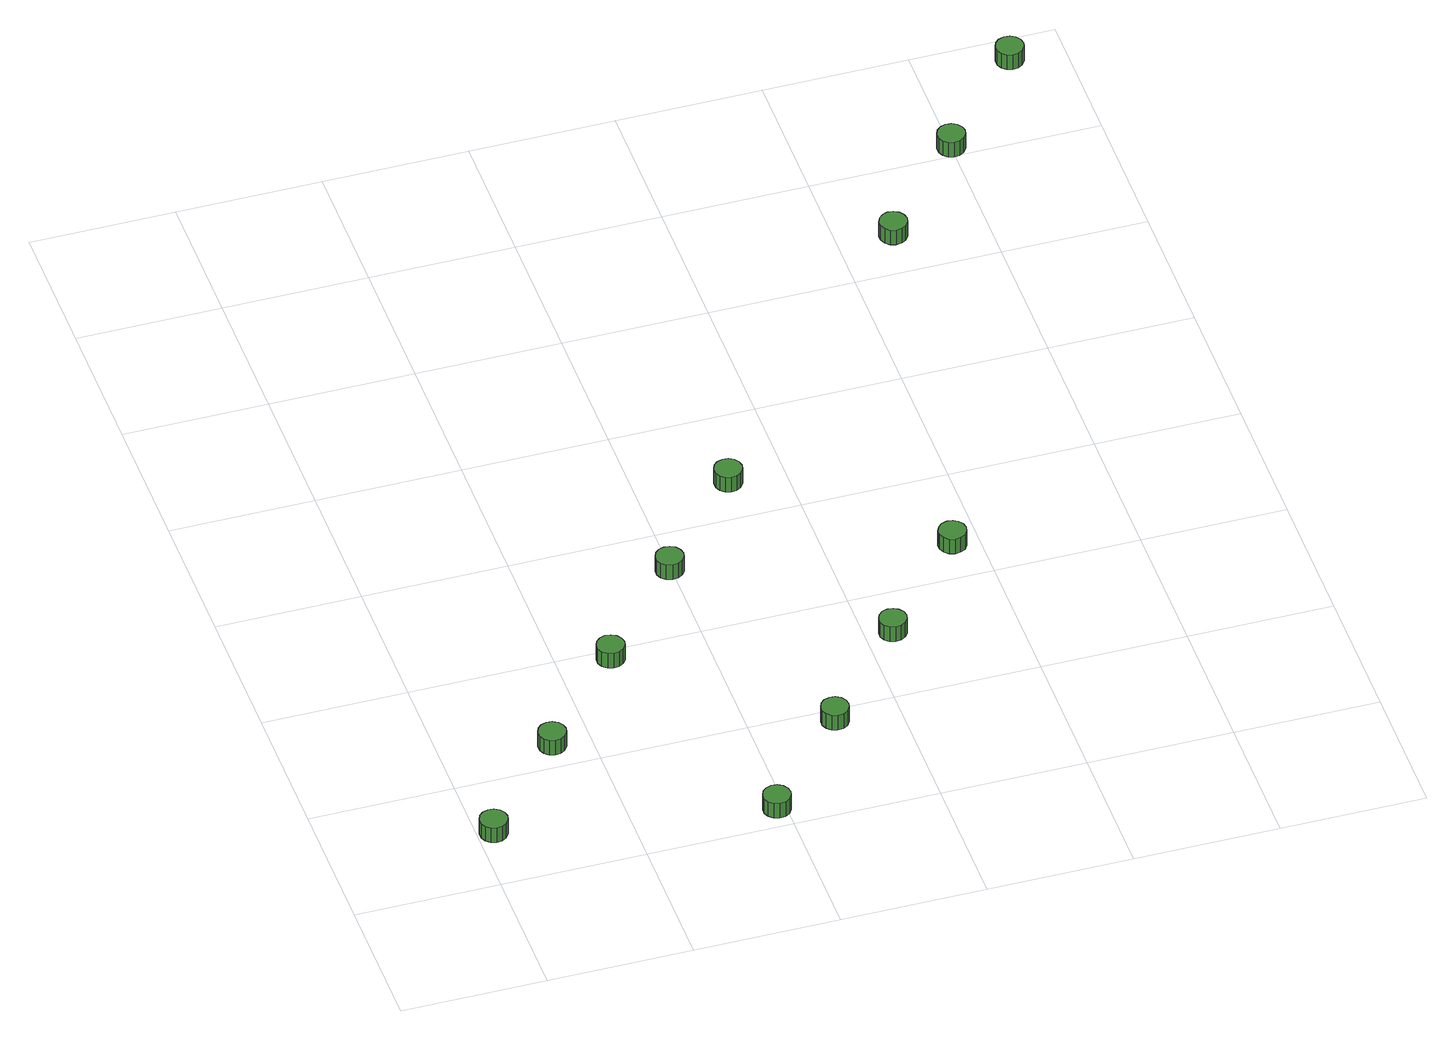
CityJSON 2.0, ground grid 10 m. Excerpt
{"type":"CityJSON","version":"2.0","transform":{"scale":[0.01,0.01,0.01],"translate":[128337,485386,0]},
"CityObjects":{
"tree1":{"type":"SolitaryVegetationObject","attributes":{"function":"something"},"geometry":[{"type":"MultiSurface","lod":"1","boundaries":[[[0,1,2,3,4,5,6,7,8,9,10,11,12,13,14]],[[15,16,17,18,19,20,21,22,23,24,25,26,27,28,29]],[[0,29,28,1]],[[1,28,27,2]],[[2,27,26,3]],[[3,26,25,4]],[[4,25,24,5]],[[5,24,23,6]],[[6,23,22,7]],[[7,22,21,8]],[[8,21,20,9]],[[9,20,19,10]],[[10,19,18,11]],[[11,18,17,12]],[[12,17,16,13]],[[13,16,15,14]],[[14,15,29,0]]]}]},
"tree2":{"type":"SolitaryVegetationObject","attributes":{"function":"something"},"geometry":[{"type":"MultiSurface","lod":"1","boundaries":[[[30,31,32,33,34,35,36,37,38,39,40,41,42,43,44]],[[45,46,47,48,49,50,51,52,53,54,55,56,57,58,59]],[[30,59,58,31]],[[31,58,57,32]],[[32,57,56,33]],[[33,56,55,34]],[[34,55,54,35]],[[35,54,53,36]],[[36,53,52,37]],[[37,52,51,38]],[[38,51,50,39]],[[39,50,49,40]],[[40,49,48,41]],[[41,48,47,42]],[[42,47,46,43]],[[43,46,45,44]],[[44,45,59,30]]]}]},
"tree3":{"type":"SolitaryVegetationObject","attributes":{"function":"something"},"geometry":[{"type":"MultiSurface","lod":"1","boundaries":[[[60,61,62,63,64,65,66,67,68,69,70,71,72,73,74]],[[75,76,77,78,79,80,81,82,83,84,85,86,87,88,89]],[[60,89,88,61]],[[61,88,87,62]],[[62,87,86,63]],[[63,86,85,64]],[[64,85,84,65]],[[65,84,83,66]],[[66,83,82,67]],[[67,82,81,68]],[[68,81,80,69]],[[69,80,79,70]],[[70,79,78,71]],[[71,78,77,72]],[[72,77,76,73]],[[73,76,75,74]],[[74,75,89,60]]]}]},
"tree4":{"type":"SolitaryVegetationObject","attributes":{"function":"something"},"geometry":[{"type":"MultiSurface","lod":"1","boundaries":[[[90,91,92,93,94,95,96,97,98,99,100,101,102,103,104]],[[105,106,107,108,109,110,111,112,113,114,115,116,117,118,119]],[[90,119,118,91]],[[91,118,117,92]],[[92,117,116,93]],[[93,116,115,94]],[[94,115,114,95]],[[95,114,113,96]],[[96,113,112,97]],[[97,112,111,98]],[[98,111,110,99]],[[99,110,109,100]],[[100,109,108,101]],[[101,108,107,102]],[[102,107,106,103]],[[103,106,105,104]],[[104,105,119,90]]]}]},
"tree5":{"type":"SolitaryVegetationObject","attributes":{"function":"something"},"geometry":[{"type":"MultiSurface","lod":"1","boundaries":[[[120,121,122,123,124,125,126,127,128,129,130,131,132,133,134]],[[135,136,137,138,139,140,141,142,143,144,145,146,147,148,149]],[[120,149,148,121]],[[121,148,147,122]],[[122,147,146,123]],[[123,146,145,124]],[[124,145,144,125]],[[125,144,143,126]],[[126,143,142,127]],[[127,142,141,128]],[[128,141,140,129]],[[129,140,139,130]],[[130,139,138,131]],[[131,138,137,132]],[[132,137,136,133]],[[133,136,135,134]],[[134,135,149,120]]]}]},
"tree6":{"type":"SolitaryVegetationObject","attributes":{"function":"something"},"geometry":[{"type":"MultiSurface","lod":"1","boundaries":[[[150,151,152,153,154,155,156,157,158,159,160,161,162,163,164]],[[165,166,167,168,169,170,171,172,173,174,175,176,177,178,179]],[[150,179,178,151]],[[151,178,177,152]],[[152,177,176,153]],[[153,176,175,154]],[[154,175,174,155]],[[155,174,173,156]],[[156,173,172,157]],[[157,172,171,158]],[[158,171,170,159]],[[159,170,169,160]],[[160,169,168,161]],[[161,168,167,162]],[[162,167,166,163]],[[163,166,165,164]],[[164,165,179,150]]]}]},
"tree7":{"type":"SolitaryVegetationObject","attributes":{"function":"something"},"geometry":[{"type":"MultiSurface","lod":"1","boundaries":[[[180,181,182,183,184,185,186,187,188,189,190,191,192,193,194]],[[195,196,197,198,199,200,201,202,203,204,205,206,207,208,209]],[[180,209,208,181]],[[181,208,207,182]],[[182,207,206,183]],[[183,206,205,184]],[[184,205,204,185]],[[185,204,203,186]],[[186,203,202,187]],[[187,202,201,188]],[[188,201,200,189]],[[189,200,199,190]],[[190,199,198,191]],[[191,198,197,192]],[[192,197,196,193]],[[193,196,195,194]],[[194,195,209,180]]]}]},
"tree8":{"type":"SolitaryVegetationObject","attributes":{"function":"something"},"geometry":[{"type":"MultiSurface","lod":"1","boundaries":[[[210,211,212,213,214,215,216,217,218,219,220,221,222,223,224]],[[225,226,227,228,229,230,231,232,233,234,235,236,237,238,239]],[[210,239,238,211]],[[211,238,237,212]],[[212,237,236,213]],[[213,236,235,214]],[[214,235,234,215]],[[215,234,233,216]],[[216,233,232,217]],[[217,232,231,218]],[[218,231,230,219]],[[219,230,229,220]],[[220,229,228,221]],[[221,228,227,222]],[[222,227,226,223]],[[223,226,225,224]],[[224,225,239,210]]]}]},
"tree9":{"type":"SolitaryVegetationObject","attributes":{"function":"something"},"geometry":[{"type":"MultiSurface","lod":"1","boundaries":[[[240,241,242,243,244,245,246,247,248,249,250,251,252,253,254]],[[255,256,257,258,259,260,261,262,263,264,265,266,267,268,269]],[[240,269,268,241]],[[241,268,267,242]],[[242,267,266,243]],[[243,266,265,244]],[[244,265,264,245]],[[245,264,263,246]],[[246,263,262,247]],[[247,262,261,248]],[[248,261,260,249]],[[249,260,259,250]],[[250,259,258,251]],[[251,258,257,252]],[[252,257,256,253]],[[253,256,255,254]],[[254,255,269,240]]]}]},
"tree10":{"type":"SolitaryVegetationObject","attributes":{"function":"something"},"geometry":[{"type":"MultiSurface","lod":"1","boundaries":[[[270,271,272,273,274,275,276,277,278,279,280,281,282,283,284]],[[285,286,287,288,289,290,291,292,293,294,295,296,297,298,299]],[[270,299,298,271]],[[271,298,297,272]],[[272,297,296,273]],[[273,296,295,274]],[[274,295,294,275]],[[275,294,293,276]],[[276,293,292,277]],[[277,292,291,278]],[[278,291,290,279]],[[279,290,289,280]],[[280,289,288,281]],[[281,288,287,282]],[[282,287,286,283]],[[283,286,285,284]],[[284,285,299,270]]]}]},
"tree11":{"type":"SolitaryVegetationObject","attributes":{"function":"something"},"geometry":[{"type":"MultiSurface","lod":"1","boundaries":[[[300,301,302,303,304,305,306,307,308,309,310,311,312,313,314]],[[315,316,317,318,319,320,321,322,323,324,325,326,327,328,329]],[[300,329,328,301]],[[301,328,327,302]],[[302,327,326,303]],[[303,326,325,304]],[[304,325,324,305]],[[305,324,323,306]],[[306,323,322,307]],[[307,322,321,308]],[[308,321,320,309]],[[309,320,319,310]],[[310,319,318,311]],[[311,318,317,312]],[[312,317,316,313]],[[313,316,315,314]],[[314,315,329,300]]]}]},
"tree12":{"type":"SolitaryVegetationObject","attributes":{"function":"something"},"geometry":[{"type":"MultiSurface","lod":"1","boundaries":[[[330,331,332,333,334,335,336,337,338,339,340,341,342,343,344]],[[345,346,347,348,349,350,351,352,353,354,355,356,357,358,359]],[[330,359,358,331]],[[331,358,357,332]],[[332,357,356,333]],[[333,356,355,334]],[[334,355,354,335]],[[335,354,353,336]],[[336,353,352,337]],[[337,352,351,338]],[[338,351,350,339]],[[339,350,349,340]],[[340,349,348,341]],[[341,348,347,342]],[[342,347,346,343]],[[343,346,345,344]],[[344,345,359,330]]]}]}
},
"vertices":[
[204,502,165],[196,540,165],[173,572,165],[139,592,165],[100,596,165],[62,584,165],[33,558,165],[17,522,165],[17,482,165],[33,446,165],[62,420,165],[100,408,165],[139,412,165],[173,432,165],[196,463,165],[196,463,40],[173,432,40],[139,412,40],[100,408,40],[62,420,40],[33,446,40],[17,482,40],[17,522,40],[33,558,40],[62,584,40],[100,596,40],[139,592,40],[173,572,40],[196,540,40],[204,502,40],
[828,1211,168],[820,1249,168],[797,1281,168],[762,1301,168],[723,1305,168],[686,1293,168],[657,1266,168],[641,1230,168],[641,1191,168],[657,1155,168],[686,1129,168],[723,1117,168],[762,1121,168],[797,1140,168],[820,1172,168],[820,1172,43],[797,1140,43],[762,1121,43],[723,1117,43],[686,1129,43],[657,1155,43],[641,1191,43],[641,1230,43],[657,1266,43],[686,1293,43],[723,1305,43],[762,1301,43],[797,1281,43],[820,1249,43],[828,1211,43],
[1452,1919,166],[1443,1958,166],[1420,1990,166],[1386,2009,166],[1347,2014,166],[1310,2001,166],[1280,1975,166],[1264,1939,166],[1264,1900,166],[1280,1864,166],[1310,1837,166],[1347,1825,166],[1386,1829,166],[1420,1849,166],[1443,1881,166],[1443,1881,41],[1420,1849,41],[1386,1829,41],[1347,1825,41],[1310,1837,41],[1280,1864,41],[1264,1900,41],[1264,1939,41],[1280,1975,41],[1310,2001,41],[1347,2014,41],[1386,2009,41],[1420,1990,41],[1443,1958,41],[1452,1919,41],
[2028,158,181],[2020,197,181],[1997,229,181],[1963,248,181],[1924,252,181],[1886,240,181],[1857,214,181],[1841,178,181],[1841,139,181],[1857,103,181],[1886,76,181],[1924,64,181],[1963,68,181],[1997,88,181],[2020,120,181],[2020,120,56],[1997,88,56],[1963,68,56],[1924,64,56],[1886,76,56],[1857,103,56],[1841,139,56],[1841,178,56],[1857,214,56],[1886,240,56],[1924,252,56],[1963,248,56],[1997,229,56],[2020,197,56],[2028,158,56],
[2082,2639,167],[2074,2678,167],[2051,2710,167],[2017,2729,167],[1978,2733,167],[1940,2721,167],[1911,2695,167],[1895,2659,167],[1895,2620,167],[1911,2584,167],[1940,2557,167],[1978,2545,167],[2017,2549,167],[2051,2569,167],[2074,2601,167],[2074,2601,42],[2051,2569,42],[2017,2549,42],[1978,2545,42],[1940,2557,42],[1911,2584,42],[1895,2620,42],[1895,2659,42],[1911,2695,42],[1940,2721,42],[1978,2733,42],[2017,2729,42],[2051,2710,42],[2074,2678,42],[2082,2639,42],
[2652,878,180],[2644,917,180],[2621,948,180],[2587,968,180],[2547,972,180],[2510,960,180],[2481,934,180],[2465,898,180],[2465,858,180],[2481,823,180],[2510,796,180],[2547,784,180],[2587,788,180],[2621,808,180],[2644,840,180],[2644,840,55],[2621,808,55],[2587,788,55],[2547,784,55],[2510,796,55],[2481,823,55],[2465,858,55],[2465,898,55],[2481,934,55],[2510,960,55],[2547,972,55],[2587,968,55],[2621,948,55],[2644,917,55],[2652,878,55],
[2706,3348,172],[2698,3386,172],[2675,3418,172],[2641,3438,172],[2602,3442,172],[2564,3430,172],[2535,3404,172],[2519,3368,172],[2519,3328,172],[2535,3292,172],[2564,3266,172],[2602,3254,172],[2641,3258,172],[2675,3278,172],[2698,3309,172],[2698,3309,47],[2675,3278,47],[2641,3258,47],[2602,3254,47],[2564,3266,47],[2535,3292,47],[2519,3328,47],[2519,3368,47],[2535,3404,47],[2564,3430,47],[2602,3442,47],[2641,3438,47],[2675,3418,47],[2698,3386,47],[2706,3348,47],
[3276,1598,181],[3268,1636,181],[3244,1668,181],[3210,1688,181],[3171,1692,181],[3134,1680,181],[3105,1654,181],[3089,1618,181],[3089,1578,181],[3105,1542,181],[3134,1516,181],[3171,1504,181],[3210,1508,181],[3244,1528,181],[3268,1560,181],[3268,1560,56],[3244,1528,56],[3210,1508,56],[3171,1504,56],[3134,1516,56],[3105,1542,56],[3089,1578,56],[3089,1618,56],[3105,1654,56],[3134,1680,56],[3171,1692,56],[3210,1688,56],[3244,1668,56],[3268,1636,56],[3276,1598,56],
[3906,2307,186],[3898,2345,186],[3875,2377,186],[3841,2397,186],[3802,2401,186],[3764,2389,186],[3735,2362,186],[3719,2326,186],[3719,2287,186],[3735,2251,186],[3764,2225,186],[3802,2213,186],[3841,2217,186],[3875,2236,186],[3898,2268,186],[3898,2268,61],[3875,2236,61],[3841,2217,61],[3802,2213,61],[3764,2225,61],[3735,2251,61],[3719,2287,61],[3719,2326,61],[3735,2362,61],[3764,2389,61],[3802,2401,61],[3841,2397,61],[3875,2377,61],[3898,2345,61],[3906,2307,61],
[4468,5352,180],[4460,5391,180],[4436,5423,180],[4402,5442,180],[4363,5447,180],[4326,5434,180],[4297,5408,180],[4281,5372,180],[4281,5333,180],[4297,5297,180],[4326,5270,180],[4363,5258,180],[4402,5262,180],[4436,5282,180],[4460,5314,180],[4460,5314,55],[4436,5282,55],[4402,5262,55],[4363,5258,55],[4326,5270,55],[4297,5297,55],[4281,5333,55],[4281,5372,55],[4297,5408,55],[4326,5434,55],[4363,5447,55],[4402,5442,55],[4436,5423,55],[4460,5391,55],[4468,5352,55],
[5092,6072,177],[5083,6111,177],[5060,6143,177],[5026,6162,177],[4987,6166,177],[4950,6154,177],[4920,6128,177],[4904,6092,177],[4904,6053,177],[4920,6017,177],[4950,5990,177],[4987,5978,177],[5026,5982,177],[5060,6002,177],[5083,6034,177],[5083,6034,52],[5060,6002,52],[5026,5982,52],[4987,5978,52],[4950,5990,52],[4920,6017,52],[4904,6053,52],[4904,6092,52],[4920,6128,52],[4950,6154,52],[4987,6166,52],[5026,6162,52],[5060,6143,52],[5083,6111,52],[5092,6072,52],
[5715,6781,180],[5707,6819,180],[5684,6851,180],[5650,6871,180],[5611,6875,180],[5573,6863,180],[5544,6837,180],[5528,6801,180],[5528,6761,180],[5544,6725,180],[5573,6699,180],[5611,6687,180],[5650,6691,180],[5684,6711,180],[5707,6743,180],[5707,6743,55],[5684,6711,55],[5650,6691,55],[5611,6687,55],[5573,6699,55],[5544,6725,55],[5528,6761,55],[5528,6801,55],[5544,6837,55],[5573,6863,55],[5611,6875,55],[5650,6871,55],[5684,6851,55],[5707,6819,55],[5715,6781,55]
]}
